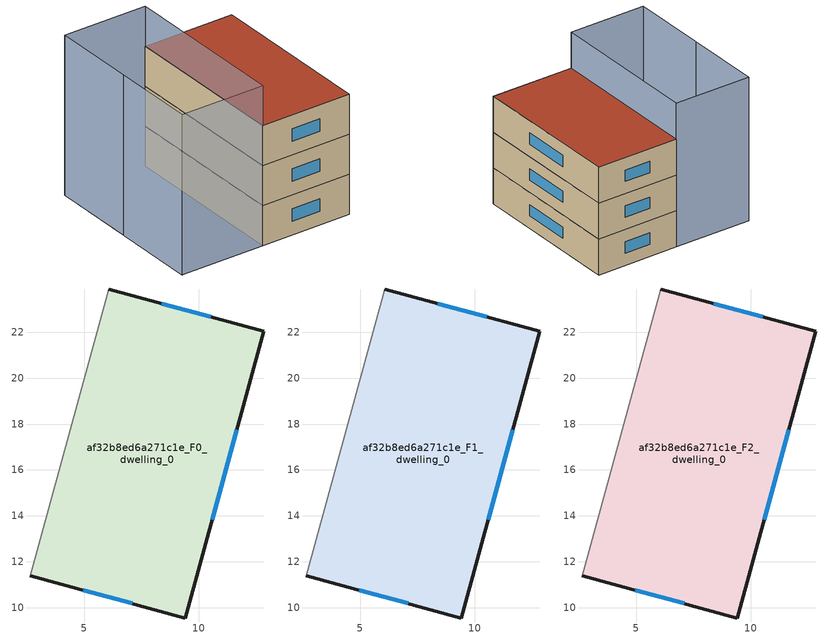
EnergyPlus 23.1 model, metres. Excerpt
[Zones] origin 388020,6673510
af32b8ed6a271c1e_F0_dwelling_0
 floor ground (EU_floor_Construction): 12.83,22.03 9.41,9.55 2.66,11.4 6.08,23.88 z0
 wall outside (EU_wall_Construction): 2.66,11.4 9.41,9.55 12.83,22.03 6.08,23.88 z0:3
 wall adiabatic (EU_wall_Construction): 6.08,23.88 2.66,11.4 z0:3
 window (EU_Window_Construction): 10.51,22.67 8.39,23.25 / 10.58,13.83 11.66,17.76 / 4.98,10.76 7.1,10.18 z1.03:1.97
af32b8ed6a271c1e_F1_dwelling_0
 floor to af32b8ed6a271c1e_F0_dwelling_0 (EU_floor_Construction): 12.83,22.03 9.41,9.55 2.66,11.4 6.08,23.88 z3
 wall outside (EU_wall_Construction): 2.66,11.4 9.41,9.55 12.83,22.03 6.08,23.88 z3:6
 wall adiabatic (EU_wall_Construction): 6.08,23.88 2.66,11.4 z3:6
 window (EU_Window_Construction): 10.51,22.67 8.39,23.25 / 10.58,13.83 11.66,17.76 / 4.98,10.76 7.1,10.18 z4.03:4.97
af32b8ed6a271c1e_F2_dwelling_0
 floor to af32b8ed6a271c1e_F1_dwelling_0 (EU_floor_Construction): 12.83,22.03 9.41,9.55 2.66,11.4 6.08,23.88 z6
 wall outside (EU_wall_Construction): 2.66,11.4 9.41,9.55 12.83,22.03 6.08,23.88 z6:9
 wall adiabatic (EU_wall_Construction): 6.08,23.88 2.66,11.4 z6:9
 window (EU_Window_Construction): 10.51,22.67 8.39,23.25 / 10.58,13.83 11.66,17.76 / 4.98,10.76 7.1,10.18 z7.03:7.97
 roof outside (EU_roof_Construction): 9.41,9.55 12.83,22.03 6.08,23.88 2.66,11.4 z9
shading: -3.61,13.11 -0.19,25.6 / -0.19,25.6 6.08,23.88 / 6.08,23.88 2.66,11.4 / 2.66,11.4 -3.61,13.11 / -0.19,25.6 -3.61,13.11 z0:12
[Building]
EU S2 Campaign: North Axis=0; Terrain=City; Solar Distribution=FullExterior
[Site:Location]
Helsinki-Vantaa.AP: Latitude=60.317; Longitude=24.963; Time Zone=2; Elevation=54.6
[SizingPeriod:WeatherFileDays]
AnnualSizingPeriod: Begin Month=1; Begin Day of Month=1; End Month=12; End Day of Month=31; Day of Week for Start Day=Monday; Use Weather File Daylight Saving Period=No; Use Weather File Rain and Snow Indicators=No
[MATERIAL]
EU_InternalMass_Material: Roughness=MediumRough; Thickness=0.1; Conductivity=1; Density=1800; Specific Heat=900; Thermal Absorptance=0.9; Solar Absorptance=0.7; Visible Absorptance=0.7
[MATERIAL:NOMASS] Roughness=MediumRough; Thermal Absorptance=0.9; Solar Absorptance=0.7; Visible Absorptance=0.7
Name | Thermal Resistance
EU_wall_NoMass | 6.47353
EU_roof_NoMass | 12.2278
EU_floor_NoMass | 6.87813
[WINDOWMATERIAL:SIMPLEGLAZINGSYSTEM]
EU_Window_SimpleGlazing: UFactor=0.908678; Solar Heat Gain Coefficient=0.7; Visible Transmittance=0.7
[CONSTRUCTION]
EU_wall_Construction: EU_wall_NoMass
EU_roof_Construction: EU_roof_NoMass
EU_floor_Construction: EU_floor_NoMass
EU_Window_Construction: EU_Window_SimpleGlazing
EU_InternalMass_Construction: EU_InternalMass_Material
[ZONE] Type=1; Multiplier=1; Ceiling Height=autocalculate; Floor Area=autocalculate; Part of Total Floor Area=Yes
Name | Volume
af32b8ed6a271c1e_F0_dwelling_0 | 271.784
af32b8ed6a271c1e_F1_dwelling_0; af32b8ed6a271c1e_F2_dwelling_0 | 271.783
[INTERNALMASS] Construction=EU_InternalMass_Construction; Surface Area=90.5944
Name | Zone or ZoneList
af32b8ed6a271c1e_F0_dwelling_0_EU_InternalMass | af32b8ed6a271c1e_F0_dwelling_0
af32b8ed6a271c1e_F1_dwelling_0_EU_InternalMass | af32b8ed6a271c1e_F1_dwelling_0
af32b8ed6a271c1e_F2_dwelling_0_EU_InternalMass | af32b8ed6a271c1e_F2_dwelling_0
[OTHEREQUIPMENT] Fuel Type=Electricity; Design Level Calculation Method=Watts/Area; Power per Zone Floor Area=1; Fraction Latent=0; Fraction Radiant=0; Fraction Lost=0; Carbon Dioxide Generation Rate=0; EndUse Subcategory=EU_Step8_InternalGains
Name | Zone or ZoneList or Space or SpaceList | Schedule
EU_Step8_InternalGain_af32b8ed6a271c1e_F0_dwelling_0_f000 | af32b8ed6a271c1e_F0_dwelling_0 | EU_Step8_GainSchedule_af32b8ed6a271c1e_F0_dwelling_0_f000
EU_Step8_InternalGain_af32b8ed6a271c1e_F1_dwelling_0_f000 | af32b8ed6a271c1e_F1_dwelling_0 | EU_Step8_GainSchedule_af32b8ed6a271c1e_F1_dwelling_0_f000
EU_Step8_InternalGain_af32b8ed6a271c1e_F2_dwelling_0_f000 | af32b8ed6a271c1e_F2_dwelling_0 | EU_Step8_GainSchedule_af32b8ed6a271c1e_F2_dwelling_0_f000
[ZONEVENTILATION:DESIGNFLOWRATE] Schedule=EU_AlwaysOn; Design Flow Rate Calculation Method=AirChanges/Hour; Air Changes per Hour=0.545207; Ventilation Type=Natural; Fan Pressure Rise=0; Fan Total Efficiency=1; Constant Term Coefficient=1; Temperature Term Coefficient=0; Velocity Term Coefficient=0; Velocity Squared Term Coefficient=0; Minimum Indoor Temperature=-100; Maximum Indoor Temperature=100; Delta Temperature=-100; Minimum Outdoor Temperature=-100; Maximum Outdoor Temperature=100; Maximum Wind Speed=40
Name | Zone or ZoneList or Space or SpaceList
EU_ConstantAir_af32b8ed6a271c1e_F0_dwelling_0 | af32b8ed6a271c1e_F0_dwelling_0
EU_ConstantAir_af32b8ed6a271c1e_F1_dwelling_0 | af32b8ed6a271c1e_F1_dwelling_0
EU_ConstantAir_af32b8ed6a271c1e_F2_dwelling_0 | af32b8ed6a271c1e_F2_dwelling_0
[HVACTEMPLATE:THERMOSTAT] Constant Heating Setpoint=20; Constant Cooling Setpoint=50
EU_HeatOnly_af32b8ed6a271c1e_F0_dwelling_0; EU_HeatOnly_af32b8ed6a271c1e_F1_dwelling_0; EU_HeatOnly_af32b8ed6a271c1e_F2_dwelling_0
[HVACTEMPLATE:ZONE:IDEALLOADSAIRSYSTEM] System Availability Schedule=EU_AlwaysOn; Maximum Heating Supply Air Temperature=50; Minimum Cooling Supply Air Temperature=13; Maximum Heating Supply Air Humidity Ratio=0.0156; Minimum Cooling Supply Air Humidity Ratio=0.0077; Heating Limit=NoLimit; Cooling Limit=NoLimit; Heating Availability Schedule=EU_AlwaysOn; Cooling Availability Schedule=EU_CoolingOff; Dehumidification Control Type=ConstantSensibleHeatRatio; Cooling Sensible Heat Ratio=0.7; Dehumidification Setpoint=60; Humidification Control Type=None; Humidification Setpoint=30; Outdoor Air Method=None; Outdoor Air Flow Rate per Person=0.00944; Outdoor Air Flow Rate per Zone Floor Area=0; Outdoor Air Flow Rate per Zone=0; Demand Controlled Ventilation Type=None; Outdoor Air Economizer Type=NoEconomizer; Heat Recovery Type=None; Sensible Heat Recovery Effectiveness=0.7; Latent Heat Recovery Effectiveness=0.65
Name | Template Thermostat
af32b8ed6a271c1e_F0_dwelling_0 | EU_HeatOnly_af32b8ed6a271c1e_F0_dwelling_0
af32b8ed6a271c1e_F1_dwelling_0 | EU_HeatOnly_af32b8ed6a271c1e_F1_dwelling_0
af32b8ed6a271c1e_F2_dwelling_0 | EU_HeatOnly_af32b8ed6a271c1e_F2_dwelling_0
[SIZING:ZONE] Zone Cooling Design Supply Air Temperature Input Method=SupplyAirTemperature; Zone Cooling Design Supply Air Temperature=13; Zone Heating Design Supply Air Temperature Input Method=SupplyAirTemperature; Zone Heating Design Supply Air Temperature=50; Zone Cooling Design Supply Air Humidity Ratio=0.008; Zone Heating Design Supply Air Humidity Ratio=0.008; Cooling Design Air Flow Method=DesignDay; Cooling Design Air Flow Rate=0; Cooling Minimum Air Flow per Zone Floor Area=0.000762; Cooling Minimum Air Flow=0; Cooling Minimum Air Flow Fraction=0.2; Heating Design Air Flow Method=DesignDay; Heating Design Air Flow Rate=0; Heating Maximum Air Flow per Zone Floor Area=0.002032; Heating Maximum Air Flow=0.141576; Heating Maximum Air Flow Fraction=0.3; Account for Dedicated Outdoor Air System=No; Dedicated Outdoor Air System Control Strategy=NeutralSupplyAir; Dedicated Outdoor Air Low Setpoint Temperature for Design=autosize; Dedicated Outdoor Air High Setpoint Temperature for Design=autosize; Zone Load Sizing Method=Sensible Load Only No Latent Load; Zone Latent Cooling Design Supply Air Humidity Ratio Input Method=HumidityRatioDifference; Zone Cooling Design Supply Air Humidity Ratio Difference=0.005; Zone Latent Heating Design Supply Air Humidity Ratio Input Method=HumidityRatioDifference; Zone Humidification Design Supply Air Humidity Ratio Difference=0.005
af32b8ed6a271c1e_F0_dwelling_0; af32b8ed6a271c1e_F1_dwelling_0; af32b8ed6a271c1e_F2_dwelling_0
[SCHEDULE:CONSTANT]
Name | Hourly Value
EU_AlwaysOn | 1
EU_CoolingOff | 0
[SCHEDULE:FILE] Column Number=1; Rows to Skip at Top=0; Number of Hours of Data=8760; Column Separator=Comma; Interpolate to Timestep=No; Minutes per Item=60; Adjust Schedule for Daylight Savings=Yes
Name | File
EU_Step8_GainSchedule_af32b8ed6a271c1e_F0_dwelling_0_f000 | ../../schedules/af32b8ed6a271c1e/af32b8ed6a271c1e_F0_dwelling_0_f000_gain.csv
EU_Step8_GainSchedule_af32b8ed6a271c1e_F1_dwelling_0_f000 | ../../schedules/af32b8ed6a271c1e/af32b8ed6a271c1e_F1_dwelling_0_f000_gain.csv
EU_Step8_GainSchedule_af32b8ed6a271c1e_F2_dwelling_0_f000 | ../../schedules/af32b8ed6a271c1e/af32b8ed6a271c1e_F2_dwelling_0_f000_gain.csv
